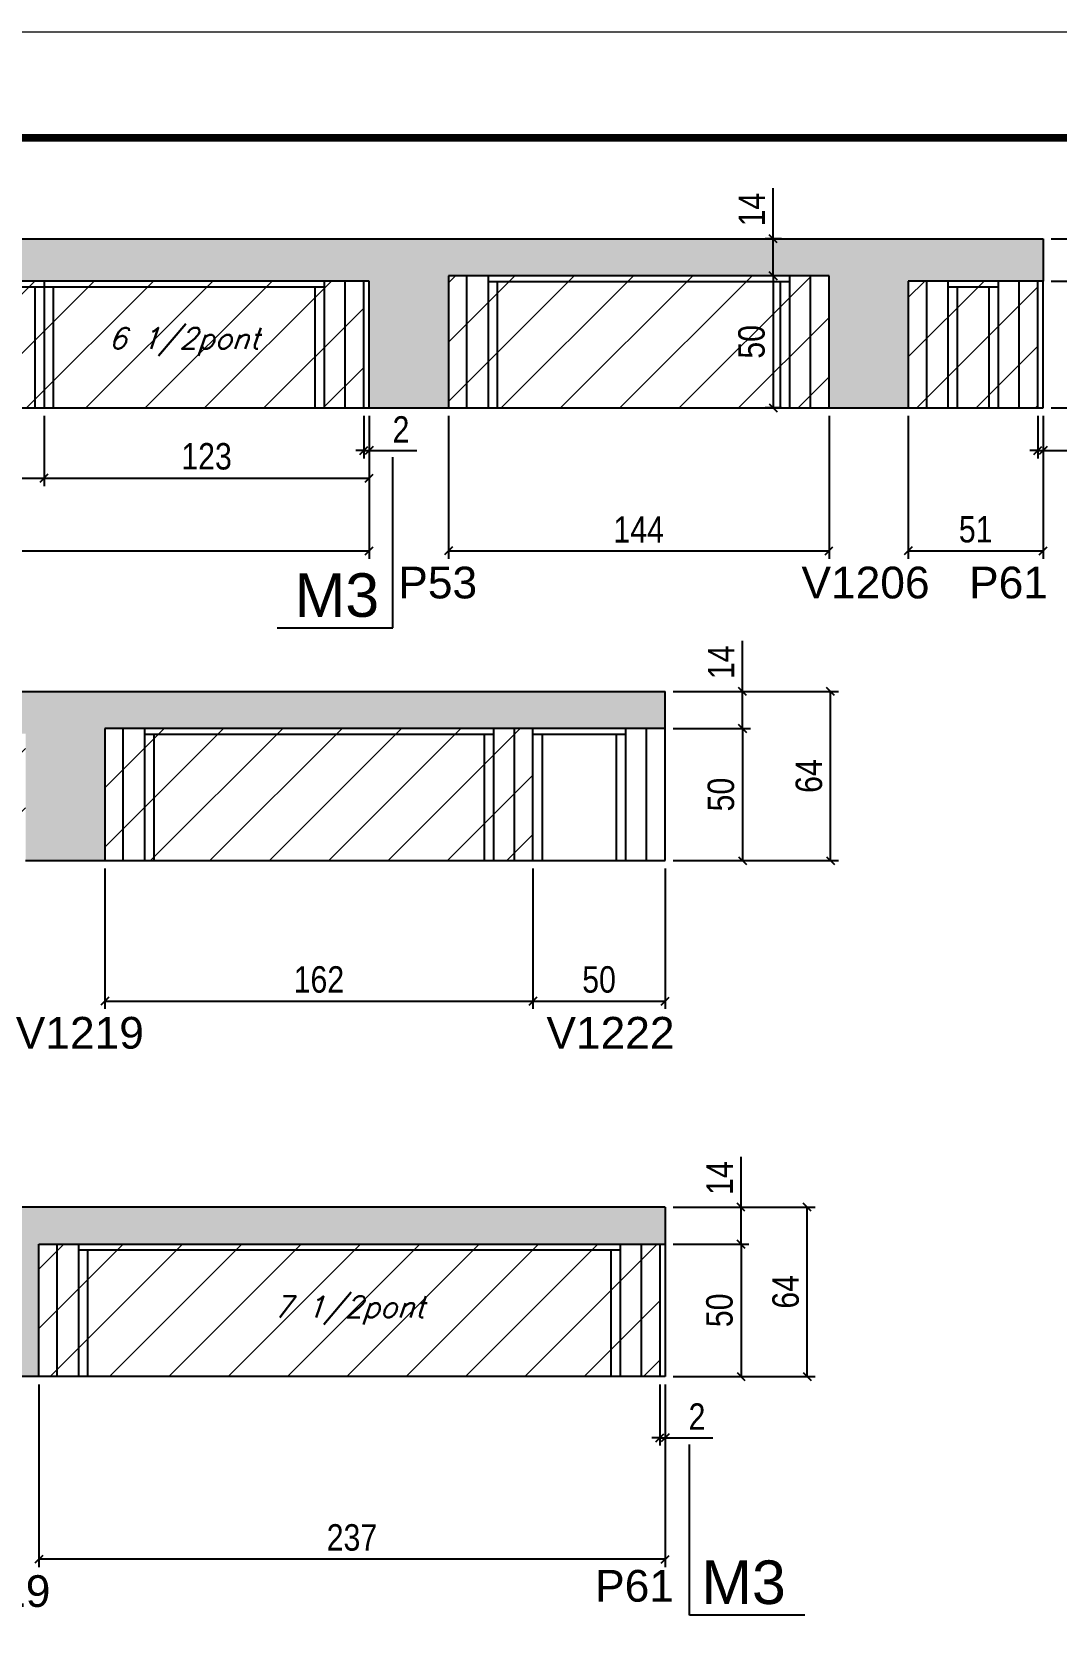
# Model space of a CAD drawing. Extents: x 3309 to 9563, y -2522 to 14608.
# Drawn here: x 7242 to 7630, y 7108 to 7716 of the extents above; entities that cross this region are included whole.
import ezdxf

# ---------------------------------------------------------------- set-up
doc = ezdxf.new("R2010")
doc.units = 0
doc.linetypes.add('DASHED', pattern=[0.75, 0.5, -0.25])
for name, color, linetype in [('5', 5, 'Continuous'), ('COTA', 241, 'Continuous'), ('NOMENCLATURA', 7, 'Continuous'), ('Painéis', 200, 'Continuous'), ('SARR_2.2x7', 40, 'Continuous'), ('SARR_3.5x7', 81, 'Continuous'), ('texto', 7, 'Continuous')]:
    doc.layers.add(name, color=color, linetype=linetype)
for name, color, linetype, lineweight in [('Folhas', 255, 'Continuous', 9), ('Hachura', 251, 'Continuous', 9), ('SARRAFO DE PRESSAO', 251, 'DASHED', 9)]:
    doc.layers.add(name, color=color, linetype=linetype, lineweight=lineweight)
doc.styles.add('COTA TECNICA', font='techl___.ttf', dxfattribs={"height": 10})
doc.styles.add('Romans', font='romans.shx')
doc.styles.get("Standard").update_dxf_attribs({"font": 'arial.ttf'})
doc.dimstyles.new('PAINEL', dxfattribs={"dimtxt": 10, "dimasz": 3, "dimexe": 3, "dimexo": 3, "dimgap": 3, "dimtad": 1, "dimdec": 1, "dimzin": 12, "dimdsep": 46, "dimtxsty": 'COTA TECNICA', "dimblk1": 'OBLIQUE', "dimblk2": 'OBLIQUE', "dimsah": 1, "dimcen": 0.9, "dimclrd": 4, "dimclre": 4, "dimclrt": 240, "dimadec": 1, "dimazin": 3, "dimtfac": 1, "dimtdec": 1, "dimtmove": 0, "dimatfit": 3, "dimfxl": 1, "dimtolj": 1, "dimtzin": 12, "dimarcsym": 0})
pattern_1 = [(50, (1619.0185, 0), (5.46554, -0.4781726), [0.5715, -6.2865]), (355, (1619.0185, 0), (-1.0573026, 5.7317054), [0.4572, -5.0292175]), (100.451445, (1619.474, -0.04), (4.4082374, 5.2535326), [0.4857003, -5.3427073]), (46.1842, (1619.0185, 1.524), (8.132371, -1.26127), [0.85725, -9.42975]), (96.63556, (1619.696, 1.419), (7.122124, 7.422784), [0.728551, -8.014068]), (351.18415, (1619.0185, 1.524), (7.122124, 7.422784), [0.685799, -7.543792]), (21, (1619.7805, 1.143), (4.5484317, -3.067956), [0.5715, -6.2865]), (326, (1619.7805, 1.143), (1.854061, 5.525639), [0.4572, -5.0292]), (71.451445, (1620.1595, 0.8873), (6.4024926, 2.457683), [0.4857003, -5.342698]), (37.5, (1619.0185, 0), (0.0926581, 2.53665117), [0, -4.96824, 0, -5.1054, 0, -5.04825]), (7.5, (1619.0185, 0), (2.0045899, 3.00541724), [0, -2.91084, 0, -4.85394, 0, -1.92405]), (327.5, (1617.3192, 0), (4.06771786, -0.1718623), [0, -1.905, 0, -5.9436, 0, -7.8867]), (317.5, (1616.5572, 0), (4.4438754, 0.7627947), [0, -2.4765, 0, -3.94716, 0, -5.6007])]
pattern_2 = [(45, (3217.518, 3445.725), (-11.22532, 11.22532), [])]

# ---------------------------------------------------------------- blocks, each defined once
blk = doc.blocks.new('9999999999')
at = {"layer": 'Folhas'}
blk.add_lwpolyline([(98138.98, 34190.21), (99623.98, 34190.21), (99623.98, 35240.21), (98138.98, 35240.21)], close=True, dxfattribs=at)
at = {"layer": 'Folhas', "color": 30, "const_width": 3}
blk.add_lwpolyline([(98213.98, 34230.21), (99583.98, 34230.21), (99583.98, 35200.21), (98213.98, 35200.21)], close=True, dxfattribs=at)
blk = doc.blocks.new('_Oblique')
at = {"color": 0, "linetype": 'ByBlock', "lineweight": -2}
blk.add_line((-0.5, -0.5), (0.5, 0.5), dxfattribs=at)
blk = doc.blocks.new('*D616')
at = {"layer": 'COTA', "color": 4, "lineweight": -2, "transparency": 16777216}
for p, q in [((7002.62, 7571.22), (7002.62, 7517.15)), ((7369.62, 7571.22), (7369.62, 7517.15)), ((7002.62, 7520.15), (7369.62, 7520.15))]:
    blk.add_line(p, q, dxfattribs=at)
at = {"layer": 'Defpoints', "color": 0, "transparency": 16777216}
for p in [(7002.62, 7574.22), (7369.62, 7574.22), (7369.62, 7520.15)]:
    blk.add_point(p, dxfattribs=at)
at = {"layer": 'COTA', "color": 4, "lineweight": -2, "transparency": 16777216, "xscale": 3, "yscale": 3, "zscale": 3, "rotation": 180}
blk.add_blockref('_Oblique', (7002.62, 7520.15), dxfattribs=at)
at = {"layer": 'COTA', "color": 4, "lineweight": -2, "transparency": 16777216, "xscale": 3, "yscale": 3, "zscale": 3}
blk.add_blockref('_Oblique', (7369.62, 7520.15), dxfattribs=at)
at = {"layer": 'COTA', "color": 240, "transparency": 16777216, "insert": (7186.12, 7528.37), "char_height": 10, "attachment_point": 5, "style": 'COTA TECNICA'}
blk.add_mtext('\\A1;367', dxfattribs=at)
blk = doc.blocks.new('*D617')
at = {"layer": 'COTA', "color": 4, "lineweight": -2, "transparency": 16777216}
for p, q in [((7367.62, 7571.22), (7367.62, 7555.08)), ((7369.62, 7571.22), (7369.62, 7555.08)), ((7367.62, 7558.08), (7364.62, 7558.08)), ((7367.62, 7558.08), (7369.62, 7558.08)), ((7369.62, 7558.08), (7387.73, 7558.08))]:
    blk.add_line(p, q, dxfattribs=at)
at = {"layer": 'Defpoints', "color": 0, "transparency": 16777216}
for p in [(7367.62, 7574.22), (7369.62, 7574.22), (7369.62, 7558.08)]:
    blk.add_point(p, dxfattribs=at)
at = {"layer": 'COTA', "color": 4, "lineweight": -2, "transparency": 16777216, "xscale": 3, "yscale": 3, "zscale": 3}
blk.add_blockref('_Oblique', (7367.62, 7558.08), dxfattribs=at)
at = {"layer": 'COTA', "color": 4, "lineweight": -2, "transparency": 16777216, "xscale": 3, "yscale": 3, "zscale": 3, "rotation": 180}
blk.add_blockref('_Oblique', (7369.62, 7558.08), dxfattribs=at)
at = {"layer": 'COTA', "color": 240, "transparency": 16777216, "insert": (7381.68, 7566.08), "char_height": 10, "attachment_point": 5, "style": 'COTA TECNICA'}
blk.add_mtext('\\A1;2', dxfattribs=at)
blk = doc.blocks.new('*D618')
at = {"layer": 'COTA', "color": 4, "lineweight": -2, "transparency": 16777216}
for p, q in [((7002.62, 7571.22), (7002.62, 7544.63)), ((7246.62, 7571.22), (7246.62, 7544.63)), ((7002.62, 7547.63), (7246.62, 7547.63))]:
    blk.add_line(p, q, dxfattribs=at)
at = {"layer": 'Defpoints', "color": 0, "transparency": 16777216}
for p in [(7002.62, 7574.22), (7246.62, 7574.22), (7246.62, 7547.63)]:
    blk.add_point(p, dxfattribs=at)
at = {"layer": 'COTA', "color": 4, "lineweight": -2, "transparency": 16777216, "xscale": 3, "yscale": 3, "zscale": 3, "rotation": 180}
blk.add_blockref('_Oblique', (7002.62, 7547.63), dxfattribs=at)
at = {"layer": 'COTA', "color": 4, "lineweight": -2, "transparency": 16777216, "xscale": 3, "yscale": 3, "zscale": 3}
blk.add_blockref('_Oblique', (7246.62, 7547.63), dxfattribs=at)
at = {"layer": 'COTA', "color": 240, "transparency": 16777216, "insert": (7124.62, 7555.71), "char_height": 10, "attachment_point": 5, "style": 'COTA TECNICA'}
blk.add_mtext('\\A1;244', dxfattribs=at)
blk = doc.blocks.new('*D619')
at = {"layer": 'COTA', "color": 4, "lineweight": -2, "transparency": 16777216}
for p, q in [((7246.62, 7571.22), (7246.62, 7544.63)), ((7369.62, 7571.22), (7369.62, 7544.63)), ((7246.62, 7547.63), (7369.62, 7547.63))]:
    blk.add_line(p, q, dxfattribs=at)
at = {"layer": 'Defpoints', "color": 0, "transparency": 16777216}
for p in [(7246.62, 7574.22), (7369.62, 7574.22), (7369.62, 7547.63)]:
    blk.add_point(p, dxfattribs=at)
at = {"layer": 'COTA', "color": 4, "lineweight": -2, "transparency": 16777216, "xscale": 3, "yscale": 3, "zscale": 3, "rotation": 180}
blk.add_blockref('_Oblique', (7246.62, 7547.63), dxfattribs=at)
at = {"layer": 'COTA', "color": 4, "lineweight": -2, "transparency": 16777216, "xscale": 3, "yscale": 3, "zscale": 3}
blk.add_blockref('_Oblique', (7369.62, 7547.63), dxfattribs=at)
at = {"layer": 'COTA', "color": 240, "transparency": 16777216, "insert": (7308.12, 7555.85), "char_height": 10, "attachment_point": 5, "style": 'COTA TECNICA'}
blk.add_mtext('\\A1;123', dxfattribs=at)
blk = doc.blocks.new('*D627')
at = {"layer": 'COTA', "color": 4, "lineweight": -2, "transparency": 16777216}
for p, q in [((7399.62, 7571.22), (7399.62, 7517.15)), ((7543.62, 7571.22), (7543.62, 7517.15)), ((7399.62, 7520.15), (7543.62, 7520.15))]:
    blk.add_line(p, q, dxfattribs=at)
at = {"layer": 'Defpoints', "color": 0, "transparency": 16777216}
for p in [(7399.62, 7574.22), (7543.62, 7574.22), (7543.62, 7520.15)]:
    blk.add_point(p, dxfattribs=at)
at = {"layer": 'COTA', "color": 4, "lineweight": -2, "transparency": 16777216, "xscale": 3, "yscale": 3, "zscale": 3, "rotation": 180}
blk.add_blockref('_Oblique', (7399.62, 7520.15), dxfattribs=at)
at = {"layer": 'COTA', "color": 4, "lineweight": -2, "transparency": 16777216, "xscale": 3, "yscale": 3, "zscale": 3}
blk.add_blockref('_Oblique', (7543.62, 7520.15), dxfattribs=at)
at = {"layer": 'COTA', "color": 240, "transparency": 16777216, "insert": (7471.62, 7528.23), "char_height": 10, "attachment_point": 5, "style": 'COTA TECNICA'}
blk.add_mtext('\\A1;144', dxfattribs=at)
blk = doc.blocks.new('*D628')
at = {"layer": 'COTA', "color": 4, "lineweight": -2, "transparency": 16777216}
for p, q in [((7573.62, 7571.22), (7573.62, 7517.15)), ((7624.62, 7571.22), (7624.62, 7517.15)), ((7573.62, 7520.15), (7624.62, 7520.15))]:
    blk.add_line(p, q, dxfattribs=at)
at = {"layer": 'Defpoints', "color": 0, "transparency": 16777216}
for p in [(7573.62, 7574.22), (7624.62, 7574.22), (7624.62, 7520.15)]:
    blk.add_point(p, dxfattribs=at)
at = {"layer": 'COTA', "color": 4, "lineweight": -2, "transparency": 16777216, "xscale": 3, "yscale": 3, "zscale": 3, "rotation": 180}
blk.add_blockref('_Oblique', (7573.62, 7520.15), dxfattribs=at)
at = {"layer": 'COTA', "color": 4, "lineweight": -2, "transparency": 16777216, "xscale": 3, "yscale": 3, "zscale": 3}
blk.add_blockref('_Oblique', (7624.62, 7520.15), dxfattribs=at)
at = {"layer": 'COTA', "color": 240, "transparency": 16777216, "insert": (7599.12, 7528.26), "char_height": 10, "attachment_point": 5, "style": 'COTA TECNICA'}
blk.add_mtext('\\A1;51', dxfattribs=at)
blk = doc.blocks.new('*D629')
at = {"layer": 'COTA', "color": 4, "lineweight": -2, "transparency": 16777216}
for p, q in [((7622.62, 7571.22), (7622.62, 7555.08)), ((7624.62, 7571.22), (7624.62, 7555.08)), ((7622.62, 7558.08), (7619.62, 7558.08)), ((7622.62, 7558.08), (7624.62, 7558.08)), ((7624.62, 7558.08), (7642.73, 7558.08))]:
    blk.add_line(p, q, dxfattribs=at)
at = {"layer": 'Defpoints', "color": 0, "transparency": 16777216}
for p in [(7622.62, 7574.22), (7624.62, 7574.22), (7624.62, 7558.08)]:
    blk.add_point(p, dxfattribs=at)
at = {"layer": 'COTA', "color": 4, "lineweight": -2, "transparency": 16777216, "xscale": 3, "yscale": 3, "zscale": 3}
blk.add_blockref('_Oblique', (7622.62, 7558.08), dxfattribs=at)
at = {"layer": 'COTA', "color": 4, "lineweight": -2, "transparency": 16777216, "xscale": 3, "yscale": 3, "zscale": 3, "rotation": 180}
blk.add_blockref('_Oblique', (7624.62, 7558.08), dxfattribs=at)
at = {"layer": 'COTA', "color": 240, "transparency": 16777216, "insert": (7636.68, 7566.08), "char_height": 10, "attachment_point": 5, "style": 'COTA TECNICA'}
blk.add_mtext('\\A1;2', dxfattribs=at)
blk = doc.blocks.new('*D630')
at = {"layer": 'COTA', "color": 4, "lineweight": -2, "transparency": 16777216}
for p, q in [((7627.62, 7622.22), (7661.6, 7622.22)), ((7658.6, 7622.22), (7658.6, 7574.22)), ((7627.62, 7574.22), (7661.6, 7574.22))]:
    blk.add_line(p, q, dxfattribs=at)
at = {"layer": 'Defpoints', "color": 0, "transparency": 16777216}
for p in [(7624.62, 7622.22), (7624.62, 7574.22), (7658.6, 7574.22)]:
    blk.add_point(p, dxfattribs=at)
at = {"layer": 'COTA', "color": 4, "lineweight": -2, "transparency": 16777216, "xscale": 3, "yscale": 3, "zscale": 3}
for p, rotation in [((7658.6, 7622.22), 90), ((7658.6, 7574.22), 270)]:
    blk.add_blockref('_Oblique', p, dxfattribs=dict(at, rotation=rotation))
at = {"layer": 'COTA', "color": 240, "transparency": 16777216, "insert": (7650.5, 7598.22), "char_height": 10, "attachment_point": 5, "rotation": 90, "style": 'COTA TECNICA'}
blk.add_mtext('\\A1;48', dxfattribs=at)
blk = doc.blocks.new('*D631')
at = {"layer": 'COTA', "color": 4, "lineweight": -2, "transparency": 16777216}
for p, q in [((7658.6, 7638.22), (7658.6, 7657.23)), ((7627.62, 7638.22), (7661.6, 7638.22)), ((7658.6, 7622.22), (7658.6, 7638.22)), ((7627.62, 7622.22), (7661.6, 7622.22))]:
    blk.add_line(p, q, dxfattribs=at)
at = {"layer": 'Defpoints', "color": 0, "transparency": 16777216}
for p in [(7624.62, 7638.22), (7658.6, 7638.22), (7624.62, 7622.22)]:
    blk.add_point(p, dxfattribs=at)
at = {"layer": 'COTA', "color": 4, "lineweight": -2, "transparency": 16777216, "xscale": 3, "yscale": 3, "zscale": 3}
for p, rotation in [((7658.6, 7638.22), 90), ((7658.6, 7622.22), 270)]:
    blk.add_blockref('_Oblique', p, dxfattribs=dict(at, rotation=rotation))
at = {"layer": 'COTA', "color": 240, "transparency": 16777216, "insert": (7650.49, 7649.22), "char_height": 10, "attachment_point": 5, "rotation": 90, "style": 'COTA TECNICA'}
blk.add_mtext('\\A1;16', dxfattribs=at)
blk = doc.blocks.new('*D632')
at = {"layer": 'COTA', "color": 4, "lineweight": -2, "transparency": 16777216}
for p, q in [((7627.62, 7638.22), (7692.37, 7638.22)), ((7689.37, 7574.22), (7689.37, 7638.22)), ((7627.62, 7574.22), (7692.37, 7574.22))]:
    blk.add_line(p, q, dxfattribs=at)
at = {"layer": 'Defpoints', "color": 0, "transparency": 16777216}
for p in [(7624.62, 7638.22), (7689.37, 7638.22), (7624.62, 7574.22)]:
    blk.add_point(p, dxfattribs=at)
at = {"layer": 'COTA', "color": 4, "lineweight": -2, "transparency": 16777216, "xscale": 3, "yscale": 3, "zscale": 3}
for p, rotation in [((7689.37, 7638.22), 90), ((7689.37, 7574.22), 270)]:
    blk.add_blockref('_Oblique', p, dxfattribs=dict(at, rotation=rotation))
at = {"layer": 'COTA', "color": 240, "transparency": 16777216, "insert": (7681.27, 7606.22), "char_height": 10, "attachment_point": 5, "rotation": 90, "style": 'COTA TECNICA'}
blk.add_mtext('\\A1;64', dxfattribs=at)
blk = doc.blocks.new('*D633')
at = {"layer": 'COTA', "color": 4, "lineweight": -2, "transparency": 16777216}
for p, q in [((7525.62, 7624.22), (7519.46, 7624.22)), ((7522.46, 7624.22), (7522.46, 7574.22)), ((7525.62, 7574.22), (7519.46, 7574.22))]:
    blk.add_line(p, q, dxfattribs=at)
at = {"layer": 'Defpoints', "color": 0, "transparency": 16777216}
for p in [(7528.62, 7624.22), (7522.46, 7574.22), (7528.62, 7574.22)]:
    blk.add_point(p, dxfattribs=at)
at = {"layer": 'COTA', "color": 4, "lineweight": -2, "transparency": 16777216, "xscale": 3, "yscale": 3, "zscale": 3}
for p, rotation in [((7522.46, 7624.22), 90), ((7522.46, 7574.22), 270)]:
    blk.add_blockref('_Oblique', p, dxfattribs=dict(at, rotation=rotation))
at = {"layer": 'COTA', "color": 240, "transparency": 16777216, "insert": (7514.35, 7599.22), "char_height": 10, "attachment_point": 5, "rotation": 90, "style": 'COTA TECNICA'}
blk.add_mtext('\\A1;50', dxfattribs=at)
blk = doc.blocks.new('*D634')
at = {"layer": 'COTA', "color": 4, "lineweight": -2, "transparency": 16777216}
for p, q in [((7522.46, 7638.22), (7522.46, 7657.33)), ((7525.62, 7638.22), (7519.46, 7638.22)), ((7522.46, 7624.22), (7522.46, 7638.22)), ((7525.62, 7624.22), (7519.46, 7624.22))]:
    blk.add_line(p, q, dxfattribs=at)
at = {"layer": 'Defpoints', "color": 0, "transparency": 16777216}
for p in [(7522.46, 7638.22), (7528.62, 7638.22), (7528.62, 7624.22)]:
    blk.add_point(p, dxfattribs=at)
at = {"layer": 'COTA', "color": 4, "lineweight": -2, "transparency": 16777216, "xscale": 3, "yscale": 3, "zscale": 3}
for p, rotation in [((7522.46, 7638.22), 90), ((7522.46, 7624.22), 270)]:
    blk.add_blockref('_Oblique', p, dxfattribs=dict(at, rotation=rotation))
at = {"layer": 'COTA', "color": 240, "transparency": 16777216, "insert": (7514.38, 7649.27), "char_height": 10, "attachment_point": 5, "rotation": 90, "style": 'COTA TECNICA'}
blk.add_mtext('\\A1;14', dxfattribs=at)
blk = doc.blocks.new('*D636')
at = {"layer": 'COTA', "color": 4, "lineweight": -2, "transparency": 16777216}
for p, q in [((7269.62, 7399.92), (7269.62, 7346.79)), ((7431.62, 7399.92), (7431.62, 7346.79)), ((7269.62, 7349.79), (7431.62, 7349.79))]:
    blk.add_line(p, q, dxfattribs=at)
at = {"layer": 'Defpoints', "color": 0, "transparency": 16777216}
for p in [(7269.62, 7402.92), (7431.62, 7402.92), (7431.62, 7349.79)]:
    blk.add_point(p, dxfattribs=at)
at = {"layer": 'COTA', "color": 4, "lineweight": -2, "transparency": 16777216, "xscale": 3, "yscale": 3, "zscale": 3, "rotation": 180}
blk.add_blockref('_Oblique', (7269.62, 7349.79), dxfattribs=at)
at = {"layer": 'COTA', "color": 4, "lineweight": -2, "transparency": 16777216, "xscale": 3, "yscale": 3, "zscale": 3}
blk.add_blockref('_Oblique', (7431.62, 7349.79), dxfattribs=at)
at = {"layer": 'COTA', "color": 240, "transparency": 16777216, "insert": (7350.62, 7357.9), "char_height": 10, "attachment_point": 5, "style": 'COTA TECNICA'}
blk.add_mtext('\\A1;162', dxfattribs=at)
blk = doc.blocks.new('*D1031')
at = {"layer": 'COTA', "color": 4, "lineweight": -2, "transparency": 16777216}
for p, q in [((7484.62, 7452.92), (7513.88, 7452.92)), ((7510.88, 7452.92), (7510.88, 7402.92)), ((7484.62, 7402.92), (7513.88, 7402.92))]:
    blk.add_line(p, q, dxfattribs=at)
at = {"layer": 'Defpoints', "color": 0, "transparency": 16777216}
for p in [(7481.62, 7452.92), (7481.62, 7402.92), (7510.88, 7402.92)]:
    blk.add_point(p, dxfattribs=at)
at = {"layer": 'COTA', "color": 4, "lineweight": -2, "transparency": 16777216, "xscale": 3, "yscale": 3, "zscale": 3}
for p, rotation in [((7510.88, 7452.92), 90), ((7510.88, 7402.92), 270)]:
    blk.add_blockref('_Oblique', p, dxfattribs=dict(at, rotation=rotation))
at = {"layer": 'COTA', "color": 240, "transparency": 16777216, "insert": (7502.77, 7427.92), "char_height": 10, "attachment_point": 5, "rotation": 90, "style": 'COTA TECNICA'}
blk.add_mtext('\\A1;50', dxfattribs=at)
blk = doc.blocks.new('*D1032')
at = {"layer": 'COTA', "color": 4, "lineweight": -2, "transparency": 16777216}
for p, q in [((7510.88, 7466.92), (7510.88, 7486.04)), ((7484.62, 7466.92), (7513.88, 7466.92)), ((7510.88, 7452.92), (7510.88, 7466.92)), ((7484.62, 7452.92), (7513.88, 7452.92))]:
    blk.add_line(p, q, dxfattribs=at)
at = {"layer": 'Defpoints', "color": 0, "transparency": 16777216}
for p in [(7481.62, 7466.92), (7510.88, 7466.92), (7481.62, 7452.92)]:
    blk.add_point(p, dxfattribs=at)
at = {"layer": 'COTA', "color": 4, "lineweight": -2, "transparency": 16777216, "xscale": 3, "yscale": 3, "zscale": 3}
for p, rotation in [((7510.88, 7466.92), 90), ((7510.88, 7452.92), 270)]:
    blk.add_blockref('_Oblique', p, dxfattribs=dict(at, rotation=rotation))
at = {"layer": 'COTA', "color": 240, "transparency": 16777216, "insert": (7502.81, 7477.98), "char_height": 10, "attachment_point": 5, "rotation": 90, "style": 'COTA TECNICA'}
blk.add_mtext('\\A1;14', dxfattribs=at)
blk = doc.blocks.new('*D1033')
at = {"layer": 'COTA', "color": 4, "lineweight": -2, "transparency": 16777216}
for p, q in [((7484.62, 7466.92), (7547.16, 7466.92)), ((7544.16, 7402.92), (7544.16, 7466.92)), ((7484.62, 7402.92), (7547.16, 7402.92))]:
    blk.add_line(p, q, dxfattribs=at)
at = {"layer": 'Defpoints', "color": 0, "transparency": 16777216}
for p in [(7481.62, 7466.92), (7544.16, 7466.92), (7481.62, 7402.92)]:
    blk.add_point(p, dxfattribs=at)
at = {"layer": 'COTA', "color": 4, "lineweight": -2, "transparency": 16777216, "xscale": 3, "yscale": 3, "zscale": 3}
for p, rotation in [((7544.16, 7466.92), 90), ((7544.16, 7402.92), 270)]:
    blk.add_blockref('_Oblique', p, dxfattribs=dict(at, rotation=rotation))
at = {"layer": 'COTA', "color": 240, "transparency": 16777216, "insert": (7536.06, 7434.92), "char_height": 10, "attachment_point": 5, "rotation": 90, "style": 'COTA TECNICA'}
blk.add_mtext('\\A1;64', dxfattribs=at)
blk = doc.blocks.new('*D1041')
at = {"layer": 'COTA', "color": 4, "lineweight": -2, "transparency": 16777216}
for p, q in [((7244.62, 7204.76), (7244.62, 7135.55)), ((7481.62, 7204.76), (7481.62, 7135.55)), ((7481.62, 7138.55), (7244.62, 7138.55))]:
    blk.add_line(p, q, dxfattribs=at)
at = {"layer": 'Defpoints', "color": 0, "transparency": 16777216}
for p in [(7244.62, 7207.76), (7481.62, 7207.76), (7244.62, 7138.55)]:
    blk.add_point(p, dxfattribs=at)
at = {"layer": 'COTA', "color": 4, "lineweight": -2, "transparency": 16777216, "xscale": 3, "yscale": 3, "zscale": 3, "rotation": 180}
blk.add_blockref('_Oblique', (7244.62, 7138.55), dxfattribs=at)
at = {"layer": 'COTA', "color": 4, "lineweight": -2, "transparency": 16777216, "xscale": 3, "yscale": 3, "zscale": 3}
blk.add_blockref('_Oblique', (7481.62, 7138.55), dxfattribs=at)
at = {"layer": 'COTA', "color": 240, "transparency": 16777216, "insert": (7363.12, 7146.77), "char_height": 10, "attachment_point": 5, "style": 'COTA TECNICA'}
blk.add_mtext('\\A1;237', dxfattribs=at)
blk = doc.blocks.new('*D1035')
at = {"layer": 'COTA', "color": 4, "lineweight": -2, "transparency": 16777216}
for p, q in [((7484.62, 7257.76), (7513.33, 7257.76)), ((7510.33, 7257.76), (7510.33, 7207.76)), ((7484.62, 7207.76), (7513.33, 7207.76))]:
    blk.add_line(p, q, dxfattribs=at)
at = {"layer": 'Defpoints', "color": 0, "transparency": 16777216}
for p in [(7481.62, 7257.76), (7481.62, 7207.76), (7510.33, 7207.76)]:
    blk.add_point(p, dxfattribs=at)
at = {"layer": 'COTA', "color": 4, "lineweight": -2, "transparency": 16777216, "xscale": 3, "yscale": 3, "zscale": 3}
for p, rotation in [((7510.33, 7257.76), 90), ((7510.33, 7207.76), 270)]:
    blk.add_blockref('_Oblique', p, dxfattribs=dict(at, rotation=rotation))
at = {"layer": 'COTA', "color": 240, "transparency": 16777216, "insert": (7502.22, 7232.76), "char_height": 10, "attachment_point": 5, "rotation": 90, "style": 'COTA TECNICA'}
blk.add_mtext('\\A1;50', dxfattribs=at)
blk = doc.blocks.new('*D1036')
at = {"layer": 'COTA', "color": 4, "lineweight": -2, "transparency": 16777216}
for p, q in [((7510.33, 7271.76), (7510.33, 7290.87)), ((7484.62, 7271.76), (7513.33, 7271.76)), ((7510.33, 7257.76), (7510.33, 7271.76)), ((7484.62, 7257.76), (7513.33, 7257.76))]:
    blk.add_line(p, q, dxfattribs=at)
at = {"layer": 'Defpoints', "color": 0, "transparency": 16777216}
for p in [(7481.62, 7271.76), (7510.33, 7271.76), (7481.62, 7257.76)]:
    blk.add_point(p, dxfattribs=at)
at = {"layer": 'COTA', "color": 4, "lineweight": -2, "transparency": 16777216, "xscale": 3, "yscale": 3, "zscale": 3}
for p, rotation in [((7510.33, 7271.76), 90), ((7510.33, 7257.76), 270)]:
    blk.add_blockref('_Oblique', p, dxfattribs=dict(at, rotation=rotation))
at = {"layer": 'COTA', "color": 240, "transparency": 16777216, "insert": (7502.25, 7282.81), "char_height": 10, "attachment_point": 5, "rotation": 90, "style": 'COTA TECNICA'}
blk.add_mtext('\\A1;14', dxfattribs=at)
blk = doc.blocks.new('*D1037')
at = {"layer": 'COTA', "color": 4, "lineweight": -2, "transparency": 16777216}
for p, q in [((7484.62, 7271.76), (7538.35, 7271.76)), ((7535.35, 7207.76), (7535.35, 7271.76)), ((7484.62, 7207.76), (7538.35, 7207.76))]:
    blk.add_line(p, q, dxfattribs=at)
at = {"layer": 'Defpoints', "color": 0, "transparency": 16777216}
for p in [(7481.62, 7271.76), (7535.35, 7271.76), (7481.62, 7207.76)]:
    blk.add_point(p, dxfattribs=at)
at = {"layer": 'COTA', "color": 4, "lineweight": -2, "transparency": 16777216, "xscale": 3, "yscale": 3, "zscale": 3}
for p, rotation in [((7535.35, 7271.76), 90), ((7535.35, 7207.76), 270)]:
    blk.add_blockref('_Oblique', p, dxfattribs=dict(at, rotation=rotation))
at = {"layer": 'COTA', "color": 240, "transparency": 16777216, "insert": (7527.25, 7239.76), "char_height": 10, "attachment_point": 5, "rotation": 90, "style": 'COTA TECNICA'}
blk.add_mtext('\\A1;64', dxfattribs=at)
blk = doc.blocks.new('*D1042')
at = {"layer": 'COTA', "color": 4, "lineweight": -2, "transparency": 16777216}
for p, q in [((7479.62, 7204.76), (7479.62, 7181.56)), ((7481.62, 7204.76), (7481.62, 7181.56)), ((7479.62, 7184.56), (7476.62, 7184.56)), ((7479.62, 7184.56), (7481.62, 7184.56)), ((7481.62, 7184.56), (7499.73, 7184.56))]:
    blk.add_line(p, q, dxfattribs=at)
at = {"layer": 'Defpoints', "color": 0, "transparency": 16777216}
for p in [(7479.62, 7207.76), (7481.62, 7207.76), (7481.62, 7184.56)]:
    blk.add_point(p, dxfattribs=at)
at = {"layer": 'COTA', "color": 4, "lineweight": -2, "transparency": 16777216, "xscale": 3, "yscale": 3, "zscale": 3}
blk.add_blockref('_Oblique', (7479.62, 7184.56), dxfattribs=at)
at = {"layer": 'COTA', "color": 4, "lineweight": -2, "transparency": 16777216, "xscale": 3, "yscale": 3, "zscale": 3, "rotation": 180}
blk.add_blockref('_Oblique', (7481.62, 7184.56), dxfattribs=at)
at = {"layer": 'COTA', "color": 240, "transparency": 16777216, "insert": (7493.68, 7192.56), "char_height": 10, "attachment_point": 5, "style": 'COTA TECNICA'}
blk.add_mtext('\\A1;2', dxfattribs=at)
blk = doc.blocks.new('*D2723')
at = {"layer": 'COTA', "color": 4, "lineweight": -2, "transparency": 16777216}
for p, q in [((7431.62, 7399.92), (7431.62, 7346.79)), ((7481.62, 7399.92), (7481.62, 7346.79)), ((7431.62, 7349.79), (7481.62, 7349.79))]:
    blk.add_line(p, q, dxfattribs=at)
at = {"layer": 'Defpoints', "color": 0, "transparency": 16777216}
for p in [(7431.62, 7402.92), (7481.62, 7402.92), (7481.62, 7349.79)]:
    blk.add_point(p, dxfattribs=at)
at = {"layer": 'COTA', "color": 4, "lineweight": -2, "transparency": 16777216, "xscale": 3, "yscale": 3, "zscale": 3, "rotation": 180}
blk.add_blockref('_Oblique', (7431.62, 7349.79), dxfattribs=at)
at = {"layer": 'COTA', "color": 4, "lineweight": -2, "transparency": 16777216, "xscale": 3, "yscale": 3, "zscale": 3}
blk.add_blockref('_Oblique', (7481.62, 7349.79), dxfattribs=at)
at = {"layer": 'COTA', "color": 240, "transparency": 16777216, "insert": (7456.62, 7357.9), "char_height": 10, "attachment_point": 5, "style": 'COTA TECNICA'}
blk.add_mtext('\\A1;50', dxfattribs=at)

msp = doc.modelspace()

# ---------------------------------------------------------------- hatches: boundary and pattern name
at = {"layer": 'COTA'}
h = msp.add_hatch(dxfattribs=at)
h.set_pattern_fill('AR-CONC', color=256, scale=0.03)
h.set_pattern_definition(pattern_1)
h.paths.add_polyline_path([(7369.62, 7574.22), (7399.62, 7574.22), (7399.62, 7624.22), (7543.62, 7624.22), (7543.62, 7574.22), (7573.62, 7574.22), (7573.62, 7622.22), (7624.62, 7622.22), (7624.62, 7638.22), (7002.62, 7638.22), (7002.62, 7622.22), (7369.62, 7622.22)])
h = msp.add_hatch(dxfattribs=at)
h.set_pattern_fill('AR-CONC', color=256, scale=0.03)
h.set_pattern_definition(pattern_1)
h.paths.add_polyline_path([(7269.62, 7452.92), (7481.62, 7452.92), (7481.62, 7466.92), (7002.62, 7466.92), (7002.62, 7450.92), (7239.62, 7450.92), (7239.62, 7402.92), (7269.62, 7402.92)])
h = msp.add_hatch(dxfattribs=at)
h.set_pattern_fill('AR-CONC', color=256, scale=0.03)
h.set_pattern_definition([(50, (1669.0185, -195.1635), (5.46554, -0.4781726), [0.5715, -6.2865]), (355, (1669.0185, -195.1635), (-1.0573026, 5.7317054), [0.4572, -5.0292175]), (100.451445, (1669.474, -195.2034), (4.4082374, 5.2535326), [0.4857003, -5.3427073]), (46.1842, (1669.0185, -193.6395), (8.132371, -1.26127), [0.85725, -9.42975]), (96.63556, (1669.696, -193.745), (7.122124, 7.422784), [0.728551, -8.014068]), (351.18415, (1669.0185, -193.6395), (7.122124, 7.422784), [0.685799, -7.543792]), (21, (1669.7805, -194.0205), (4.5484317, -3.067956), [0.5715, -6.2865]), (326, (1669.7805, -194.0205), (1.854061, 5.525639), [0.4572, -5.0292]), (71.451445, (1670.1595, -194.276), (6.4024926, 2.457683), [0.4857003, -5.342698]), (37.5, (1669.0185, -195.1635), (0.0926581, 2.53665117), [0, -4.96824, 0, -5.1054, 0, -5.04825]), (7.5, (1669.0185, -195.1635), (2.0045899, 3.00541724), [0, -2.91084, 0, -4.85394, 0, -1.92405]), (327.5, (1667.3192, -195.1635), (4.06771786, -0.1718623), [0, -1.905, 0, -5.9436, 0, -7.8867]), (317.5, (1666.5572, -195.1635), (4.4438754, 0.7627947), [0, -2.4765, 0, -3.94716, 0, -5.6007])])
h.paths.add_polyline_path([(7214.62, 7207.76), (7244.62, 7207.76), (7244.62, 7257.76), (7481.62, 7257.76), (7481.62, 7271.76), (7002.62, 7271.76), (7002.62, 7257.76), (7214.62, 7257.76)])
at = {"layer": 'Hachura', "linetype": 'ByBlock'}
h = msp.add_hatch(dxfattribs=at)
h.set_pattern_fill('ANSI31', color=256, scale=5)
h.set_pattern_definition([(45, (1619.018, 0), (-11.22532, 11.22532), [])])
h.paths.add_polyline_path([(7246.62, 7622.22), (7002.62, 7622.22), (7002.62, 7574.22), (7246.62, 7574.22)])
h.paths.add_polyline_path([(7367.62, 7622.22), (7246.62, 7622.22), (7246.62, 7574.22), (7367.62, 7574.22)])
h.paths.add_polyline_path([(7543.62, 7624.22), (7399.62, 7624.22), (7399.62, 7574.22), (7543.62, 7574.22)])
h.paths.add_polyline_path([(7622.62, 7622.22), (7573.62, 7622.22), (7573.62, 7574.22), (7622.62, 7574.22)])
h = msp.add_hatch(dxfattribs=at)
h.set_pattern_fill('ANSI31', color=256, scale=5)
h.set_pattern_definition(pattern_2)
h.paths.add_polyline_path([(7239.62, 7402.92), (7239.62, 7450.92), (7004.62, 7450.92), (7004.62, 7402.92)])
h.paths.add_polyline_path([(7269.62, 7452.92), (7269.62, 7402.92), (7431.62, 7402.92), (7431.62, 7452.92)])
h = msp.add_hatch(dxfattribs=at)
h.set_pattern_fill('ANSI31', color=256, scale=5)
h.set_pattern_definition(pattern_2)
h.paths.add_polyline_path([(7164.62, 7207.76), (7164.62, 7257.76), (7002.62, 7257.76), (7002.62, 7207.76)])
h.paths.add_polyline_path([(7479.62, 7207.76), (7479.62, 7257.76), (7244.62, 7257.76), (7244.62, 7207.76)])

# ---------------------------------------------------------------- linework, layer by layer
at = {"layer": 'COTA'}
for p, q in [((7002.62, 7638.22), (7624.62, 7638.22)), ((7624.62, 7638.22), (7624.62, 7622.22)), ((7369.62, 7574.22), (7399.62, 7574.22)), ((7543.62, 7574.22), (7573.62, 7574.22)), ((7002.62, 7466.92), (7481.62, 7466.92)), ((7481.62, 7452.92), (7481.62, 7466.92)), ((7239.62, 7402.92), (7269.62, 7402.92)), ((7481.62, 7271.76), (7002.62, 7271.76)), ((7481.62, 7271.76), (7481.62, 7257.76)), ((7244.62, 7207.76), (7214.62, 7207.76))]:
    msp.add_line(p, q, dxfattribs=at)
at = {"layer": 'NOMENCLATURA', "linetype": 'Continuous'}
for p, q in [((7378.54, 7490.95), (7378.54, 7555.57)), ((7334.84, 7490.95), (7378.54, 7490.95)), ((7490.82, 7117.43), (7490.82, 7182.05)), ((7534.52, 7117.43), (7490.82, 7117.43))]:
    msp.add_line(p, q, dxfattribs=at)
at = {"layer": 'Painéis', "linetype": 'ByBlock'}
for p, q in [((7543.62, 7624.22), (7399.62, 7624.22)), ((7399.62, 7624.22), (7399.62, 7574.22)), ((7543.62, 7574.22), (7543.62, 7624.22)), ((7369.62, 7622.22), (7002.62, 7622.22)), ((7246.62, 7622.22), (7246.62, 7574.22)), ((7367.62, 7574.22), (7367.62, 7622.22)), ((7369.62, 7574.22), (7369.62, 7622.22)), ((7624.62, 7622.22), (7573.62, 7622.22)), ((7573.62, 7622.22), (7573.62, 7574.22)), ((7622.62, 7574.22), (7622.62, 7622.22)), ((7624.62, 7574.22), (7624.62, 7622.22)), ((7002.62, 7574.22), (7369.62, 7574.22)), ((7399.62, 7574.22), (7543.62, 7574.22)), ((7573.62, 7574.22), (7624.62, 7574.22)), ((7481.62, 7452.92), (7269.62, 7452.92)), ((7269.62, 7452.92), (7269.62, 7402.92)), ((7431.62, 7402.92), (7431.62, 7452.92)), ((7481.62, 7402.92), (7481.62, 7452.92)), ((7269.62, 7402.92), (7481.62, 7402.92)), ((7244.62, 7207.76), (7244.62, 7257.76)), ((7244.62, 7257.76), (7481.62, 7257.76)), ((7479.62, 7257.76), (7479.62, 7207.76)), ((7481.62, 7257.76), (7481.62, 7207.76)), ((7481.62, 7207.76), (7244.62, 7207.76))]:
    msp.add_line(p, q, dxfattribs=at)
at = {"layer": 'SARR_2.2x7', "linetype": 'Continuous'}
for p, q in [((7406.62, 7574.22), (7406.62, 7624.22)), ((7536.62, 7574.22), (7536.62, 7624.22)), ((7017.62, 7620.02), (7246.62, 7620.02)), ((7246.62, 7620.02), (7352.62, 7620.02)), ((7360.62, 7574.22), (7360.62, 7622.22)), ((7414.62, 7622.02), (7528.62, 7622.02)), ((7580.62, 7574.22), (7580.62, 7622.22)), ((7588.62, 7620.02), (7607.62, 7620.02)), ((7615.62, 7574.22), (7615.62, 7622.22)), ((7276.62, 7402.92), (7276.62, 7452.92)), ((7284.62, 7450.72), (7416.62, 7450.72)), ((7424.62, 7402.92), (7424.62, 7452.92)), ((7431.62, 7450.72), (7466.62, 7450.72)), ((7474.62, 7402.92), (7474.62, 7452.92)), ((7251.62, 7207.76), (7251.62, 7257.76)), ((7464.62, 7255.56), (7259.62, 7255.56)), ((7472.62, 7207.76), (7472.62, 7257.76))]:
    msp.add_line(p, q, dxfattribs=at)
at = {"layer": 'SARR_3.5x7'}
for p, q in [((7414.62, 7624.22), (7414.62, 7574.22)), ((7528.62, 7624.22), (7528.62, 7574.22)), ((7243.12, 7620.02), (7243.12, 7574.22)), ((7250.12, 7620.02), (7250.12, 7574.22)), ((7349.12, 7620.02), (7349.12, 7574.22)), ((7352.62, 7622.22), (7352.62, 7574.22)), ((7418.12, 7622.02), (7418.12, 7574.22)), ((7525.12, 7622.02), (7525.12, 7574.22)), ((7588.62, 7622.22), (7588.62, 7574.22)), ((7592.12, 7620.02), (7592.12, 7574.22)), ((7604.12, 7620.02), (7604.12, 7574.22)), ((7607.62, 7622.22), (7607.62, 7574.22)), ((7284.62, 7452.92), (7284.62, 7402.92)), ((7288.12, 7450.72), (7288.12, 7402.92)), ((7413.12, 7450.72), (7413.12, 7402.92)), ((7416.62, 7452.92), (7416.62, 7402.92)), ((7435.12, 7450.72), (7435.12, 7402.92)), ((7463.12, 7450.72), (7463.12, 7402.92)), ((7466.62, 7452.92), (7466.62, 7402.92)), ((7259.62, 7257.76), (7259.62, 7207.76)), ((7263.12, 7255.56), (7263.12, 7207.76)), ((7461.12, 7255.56), (7461.12, 7207.76)), ((7464.62, 7257.76), (7464.62, 7207.76))]:
    msp.add_line(p, q, dxfattribs=at)

# ---------------------------------------------------------------- block references
at = {"layer": 'SARRAFO DE PRESSAO', "color": 6, "linetype": 'ByBlock'}
msp.add_blockref('9999999999', (-91646.11, -27523.8), dxfattribs=at)

# ---------------------------------------------------------------- texts
at = {"layer": '5', "linetype": 'Continuous'}
for s, rotation, p in [('P53', 0.00004, (7380.66, 7502.14)), ('V1206', 0.00004, (7533.2, 7502.14)), ('P61', 0.00004, (7596.62, 7502.14)), ('V1219', 359.99996, (7235.94, 7331.78)), ('V1222', 359.99996, (7436.71, 7331.78)), ('V1219', 0.00004, (7200.57, 7120.53)), ('P61', 0.00004, (7455.13, 7122.53))]:
    msp.add_text(s, height=12, rotation=rotation, dxfattribs=at).set_placement(p)
at = {"layer": 'NOMENCLATURA', "linetype": 'Continuous'}
for p in [(7341.41, 7495.15), (7495.27, 7121.63)]:
    msp.add_text('M3', height=16.5, dxfattribs=at).set_placement(p)
at = {"layer": 'texto', "color": 2, "char_height": 8, "attachment_point": 5, "style": 'Romans'}
for s, insert in [('{\\Q19;\\C256;6 1/2pont}', (7299.62, 7599.22)), ('{\\Q19;\\C256;7 1/2pont}', (7362.12, 7232.76))]:
    msp.add_mtext(s, dxfattribs=dict(at, insert=insert))

# ---------------------------------------------------------------- dimensions: what is measured, and where the dimension line sits
at = {"layer": 'COTA'}
for base, p1, p2, angle, picture, middle in [((7522.46, 7638.22), (7528.62, 7624.22), (7528.62, 7638.22), 90, '*D634', (7514.38, 7649.27)), ((7658.6, 7638.22), (7624.62, 7622.22), (7624.62, 7638.22), 90, '*D631', (7650.49, 7649.22)), ((7689.37, 7638.22), (7624.62, 7574.22), (7624.62, 7638.22), 90, '*D632', (7681.27, 7606.22)), ((7522.46, 7574.22), (7528.62, 7624.22), (7528.62, 7574.22), 90, '*D633', (7514.35, 7599.22)), ((7658.6, 7574.22), (7624.62, 7622.22), (7624.62, 7574.22), 90, '*D630', (7650.5, 7598.22)), ((7369.62, 7520.15), (7002.62, 7574.22), (7369.62, 7574.22), 180, '*D616', (7186.12, 7528.37)), ((7369.62, 7558.08), (7367.62, 7574.22), (7369.62, 7574.22), 180, '*D617', (7381.68, 7566.08)), ((7543.62, 7520.15), (7399.62, 7574.22), (7543.62, 7574.22), 180, '*D627', (7471.62, 7528.23)), ((7624.62, 7520.15), (7573.62, 7574.22), (7624.62, 7574.22), 180, '*D628', (7599.12, 7528.26)), ((7510.88, 7466.92), (7481.62, 7452.92), (7481.62, 7466.92), 90, '*D1032', (7502.81, 7477.98)), ((7544.16, 7466.92), (7481.62, 7402.92), (7481.62, 7466.92), 90, '*D1033', (7536.06, 7434.92)), ((7510.88, 7402.92), (7481.62, 7452.92), (7481.62, 7402.92), 90, '*D1031', (7502.77, 7427.92)), ((7431.62, 7349.79), (7269.62, 7402.92), (7431.62, 7402.92), 180, '*D636', (7350.62, 7357.9)), ((7510.33, 7271.76), (7481.62, 7257.76), (7481.62, 7271.76), 90, '*D1036', (7502.25, 7282.81)), ((7535.35, 7271.76), (7481.62, 7207.76), (7481.62, 7271.76), 90, '*D1037', (7527.25, 7239.76)), ((7510.33, 7207.76), (7481.62, 7257.76), (7481.62, 7207.76), 90, '*D1035', (7502.22, 7232.76)), ((7481.62, 7184.56), (7479.62, 7207.76), (7481.62, 7207.76), 180, '*D1042', (7493.68, 7192.56))]:
    dim = msp.add_linear_dim(base=base, p1=p1, p2=p2, angle=angle, dimstyle='PAINEL', dxfattribs=at)
    dim.commit()
    dim.dimension.update_dxf_attribs({"geometry": picture, "text_midpoint": middle})
for base, p1, p2, picture, middle in [((7246.62, 7547.63), (7002.62, 7574.22), (7246.62, 7574.22), '*D618', (7124.62, 7555.71)), ((7624.62, 7558.08), (7622.62, 7574.22), (7624.62, 7574.22), '*D629', (7636.68, 7566.08)), ((7481.62, 7349.79), (7431.62, 7402.92), (7481.62, 7402.92), '*D2723', (7456.62, 7357.9)), ((7244.62, 7138.55), (7481.62, 7207.76), (7244.62, 7207.76), '*D1041', (7363.12, 7146.77))]:
    dim = msp.add_linear_dim(base=base, p1=p1, p2=p2, dimstyle='PAINEL', dxfattribs=at)
    dim.commit()
    dim.dimension.update_dxf_attribs({"geometry": picture, "text_midpoint": middle})
dim = msp.add_linear_dim(base=(7369.62, 7547.63), p1=(7246.62, 7574.22), p2=(7369.62, 7574.22), dimstyle='PAINEL', override={"dimtmove": 1}, dxfattribs=at)
dim.commit()
dim.dimension.update_dxf_attribs({"geometry": '*D619', "text_midpoint": (7308.12, 7555.85)})

doc.saveas('drawing.dxf')
